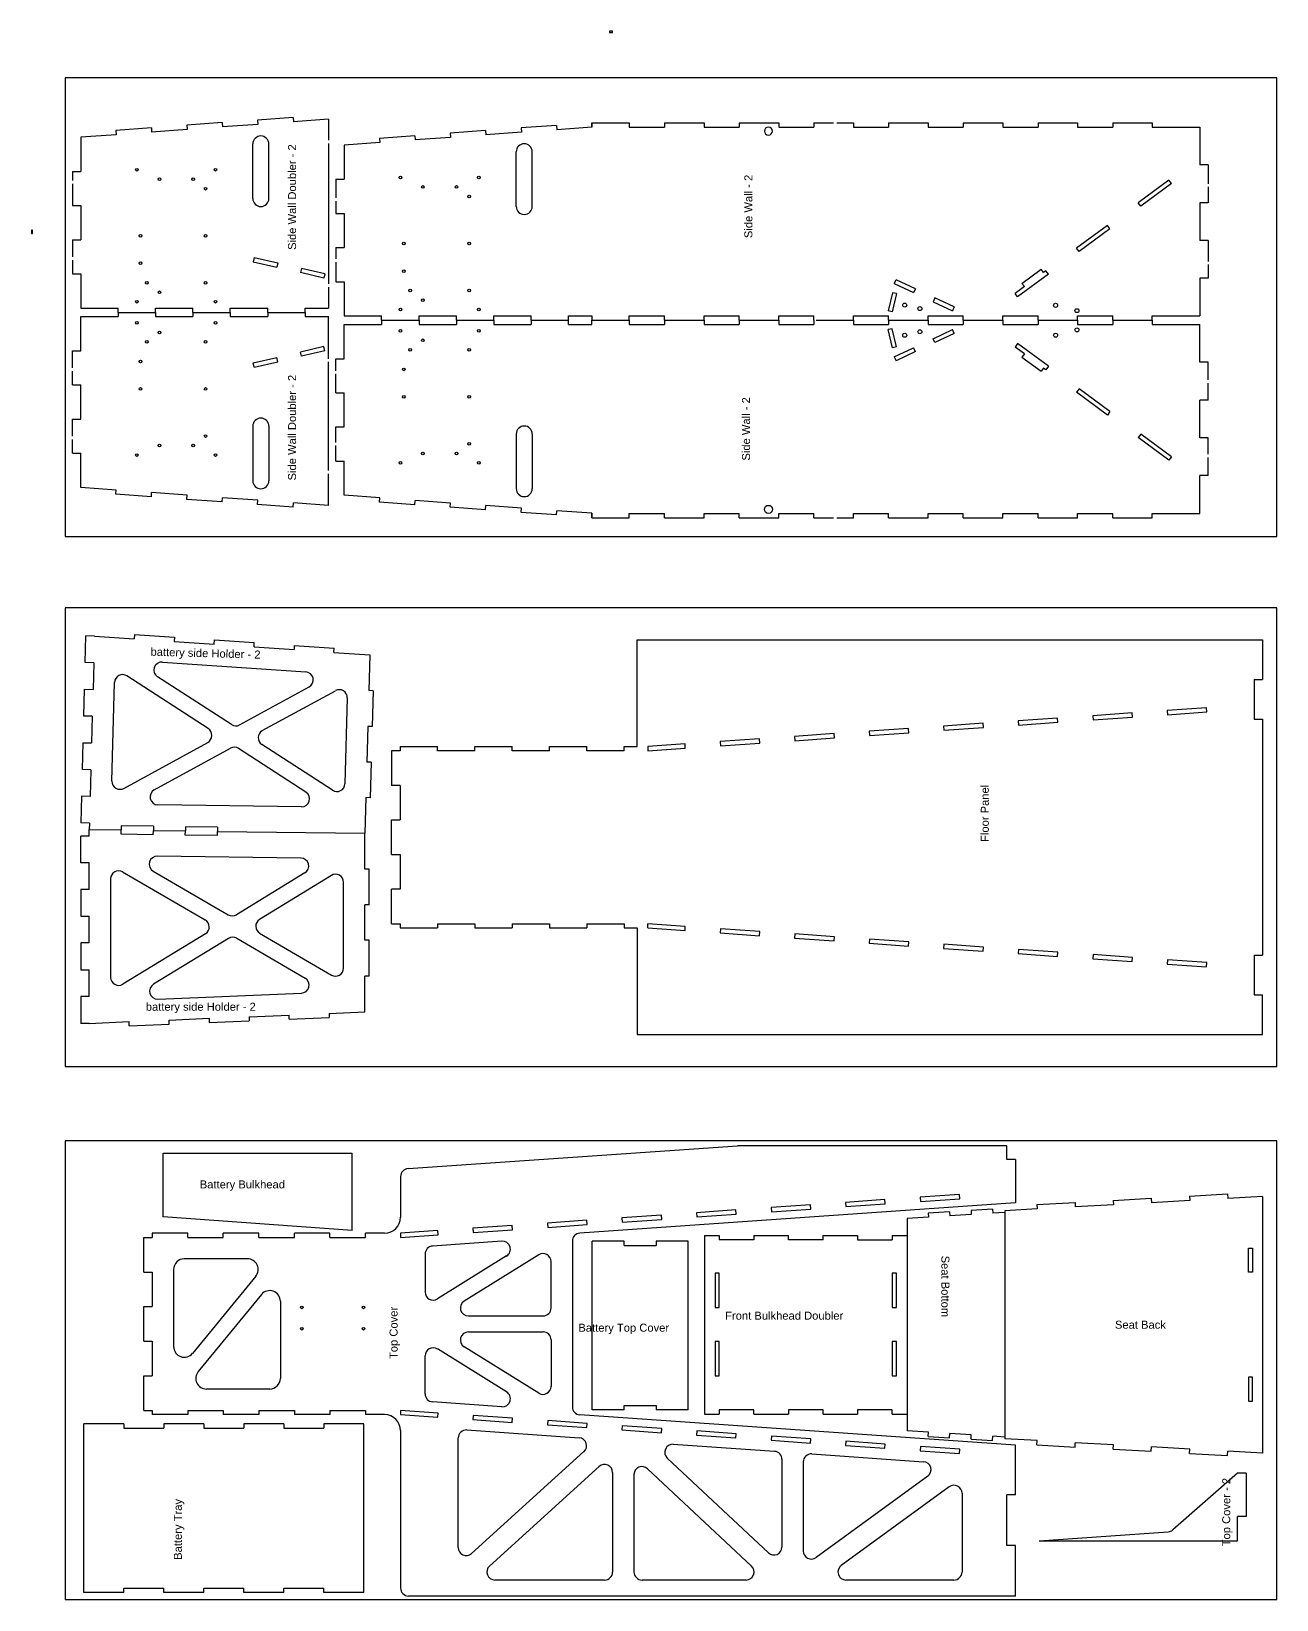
# Model space of a CAD drawing. Header units: millimetres. Extents: x -595 to -457, y 182 to 522.
# Drawn here: x -594.6 to -477.9, y 375 to 522 of the extents above; entities that cross this region are included whole.
import ezdxf

# ---------------------------------------------------------------- set-up
doc = ezdxf.new("R2010")
doc.units = ezdxf.units.MM
doc.header["$MEASUREMENT"] = 0
doc.layers.add('pic', color=7, linetype='Continuous')
doc.styles.get("Standard").update_dxf_attribs({"font": 'arial.ttf'})

msp = doc.modelspace()

# ---------------------------------------------------------------- linework, layer by layer
at = {"color": 7, "linetype": 'Continuous', "lineweight": 25}
for p, q in [((-576.71, 513.43), (-580.03, 513.18)), ((-580.03, 513.18), (-580, 512.79)), ((-576.71, 513.43), (-576.68, 513.03)), ((-573.36, 513.27), (-576.68, 513.03)), ((-570.07, 513.91), (-573.39, 513.67)), ((-573.39, 513.67), (-573.36, 513.27)), ((-570.07, 513.91), (-570.04, 513.51)), ((-566.75, 513.75), (-570.04, 513.51)), ((-566.75, 513.75), (-566.75, 511.79)), ((-545.39, 513.17), (-548.71, 512.93)), ((-545.39, 513.17), (-545.36, 512.77)), ((-542.07, 513.01), (-545.36, 512.77)), ((-542.07, 513.41), (-542.07, 513.01)), ((-542.07, 513.41), (-538.57, 513.41)), ((-538.57, 513.41), (-538.57, 513.01)), ((-538.57, 513.01), (-535.28, 513.01)), ((-535.28, 513.41), (-535.28, 513.01)), ((-535.28, 513.41), (-531.57, 513.41)), ((-531.57, 513.41), (-531.57, 513.01)), ((-531.57, 513.01), (-528.28, 513.01)), ((-528.28, 513.41), (-528.28, 513.01)), ((-528.28, 513.41), (-524.57, 513.41)), ((-524.57, 513.41), (-524.57, 513.01)), ((-524.57, 513.01), (-521.28, 513.01)), ((-521.28, 513.41), (-521.28, 513.01)), ((-521.28, 513.41), (-519.43, 513.41)), ((-519.13, 513.41), (-517.58, 513.41)), ((-517.58, 513.41), (-517.58, 513.01)), ((-517.58, 513.01), (-514.28, 513.01)), ((-514.28, 513.41), (-514.28, 513.01)), ((-514.28, 513.41), (-510.58, 513.41)), ((-510.58, 513.41), (-510.58, 513.01)), ((-510.58, 513.01), (-507.28, 513.01)), ((-507.28, 513.41), (-507.28, 513.01)), ((-507.28, 513.41), (-503.58, 513.41)), ((-503.58, 513.41), (-503.58, 513.01)), ((-503.58, 513.01), (-500.28, 513.01)), ((-500.28, 513.41), (-500.28, 513.01)), ((-500.28, 513.41), (-496.58, 513.41)), ((-496.58, 513.41), (-496.58, 513.01)), ((-496.58, 513.01), (-493.28, 513.01)), ((-493.28, 513.41), (-493.28, 513.01)), ((-493.28, 513.41), (-489.58, 513.41)), ((-489.58, 513.41), (-489.58, 513.01)), ((-489.58, 513.01), (-485.13, 513.01)), ((-485.13, 513.01), (-485.13, 509.47)), ((-586.63, 512.3), (-589.95, 512.06)), ((-589.95, 512.06), (-589.95, 508.86)), ((-583.34, 512.94), (-586.66, 512.7)), ((-586.66, 512.7), (-586.63, 512.3)), ((-583.34, 512.94), (-583.32, 512.54)), ((-580, 512.79), (-583.32, 512.54)), ((-566.75, 511.49), (-566.75, 498.32)), ((-561.95, 511.56), (-565.27, 511.32)), ((-558.66, 512.2), (-561.98, 511.96)), ((-561.98, 511.96), (-561.95, 511.56)), ((-558.66, 512.2), (-558.64, 511.81)), ((-555.32, 512.05), (-558.64, 511.81)), ((-552.03, 512.69), (-555.35, 512.45)), ((-555.35, 512.45), (-555.32, 512.05)), ((-552.03, 512.69), (-552, 512.29)), ((-548.68, 512.53), (-552, 512.29)), ((-548.71, 512.93), (-548.68, 512.53)), ((-573.84, 506.32), (-573.84, 511.43)), ((-572.34, 506.32), (-572.34, 511.43)), ((-565.27, 511.32), (-565.27, 508.12)), ((-549.16, 505.58), (-549.16, 510.7)), ((-547.66, 505.58), (-547.66, 510.7)), ((-590.75, 508.86), (-590.75, 508)), ((-590.75, 508.86), (-589.95, 508.86)), ((-484.33, 509.47), (-485.13, 509.47)), ((-484.33, 509.47), (-484.33, 507.7)), ((-590.75, 507.7), (-590.75, 505.66)), ((-566.07, 508.12), (-566.07, 506.37)), ((-566.07, 508.12), (-565.27, 508.12)), ((-488.02, 508.04), (-490.9, 505.92)), ((-487.78, 507.72), (-490.66, 505.6)), ((-487.78, 507.72), (-488.02, 508.04)), ((-484.33, 507.4), (-484.33, 505.93)), ((-590.75, 505.66), (-589.95, 505.66)), ((-589.95, 505.66), (-589.95, 502.46)), ((-566.07, 506.07), (-566.07, 504.92)), ((-490.66, 505.6), (-490.9, 505.92)), ((-484.33, 505.93), (-485.13, 505.93)), ((-485.13, 505.93), (-485.13, 502.39)), ((-566.07, 504.92), (-565.27, 504.92)), ((-565.27, 504.92), (-565.27, 501.72)), ((-493.78, 503.79), (-496.67, 501.67)), ((-493.55, 503.47), (-496.43, 501.35)), ((-493.55, 503.47), (-493.78, 503.79)), ((-590.75, 502.46), (-590.75, 500.85)), ((-590.75, 502.46), (-589.95, 502.46)), ((-566.07, 501.72), (-566.07, 500.66)), ((-566.07, 501.72), (-565.27, 501.72)), ((-496.43, 501.35), (-496.67, 501.67)), ((-484.33, 502.39), (-485.13, 502.39)), ((-484.33, 502.39), (-484.33, 500.43)), ((-590.75, 500.55), (-590.75, 499.25)), ((-573.71, 500.79), (-573.8, 500.4)), ((-573.8, 500.4), (-571.59, 499.89)), ((-573.71, 500.79), (-571.5, 500.28)), ((-571.5, 500.28), (-571.59, 499.89)), ((-569.29, 499.77), (-569.38, 499.38)), ((-567.09, 499.26), (-569.29, 499.77)), ((-566.07, 500.36), (-566.07, 498.52)), ((-484.33, 500.13), (-484.33, 498.85)), ((-590.75, 499.25), (-589.95, 499.25)), ((-589.95, 499.25), (-589.95, 496.05)), ((-567.18, 498.87), (-569.38, 499.38)), ((-567.09, 499.26), (-567.18, 498.87)), ((-566.07, 498.52), (-565.27, 498.52)), ((-565.27, 498.52), (-565.27, 495.31)), ((-513.75, 498.35), (-513.58, 498.71)), ((-513.75, 498.35), (-511.93, 497.5)), ((-511.76, 497.86), (-513.58, 498.71)), ((-499.31, 499.23), (-502.19, 497.1)), ((-501.78, 498.37), (-499.97, 499.7)), ((-501.56, 498.07), (-501.78, 498.37)), ((-499.75, 499.4), (-499.97, 499.7)), ((-499.55, 499.55), (-499.75, 499.4)), ((-499.31, 499.23), (-499.55, 499.55)), ((-484.33, 498.85), (-485.13, 498.85)), ((-485.13, 498.85), (-485.13, 495.31)), ((-566.75, 498.02), (-566.75, 496.05)), ((-513.92, 497.49), (-514.31, 495.79)), ((-513.55, 497.41), (-513.95, 495.7)), ((-513.55, 497.41), (-513.92, 497.49)), ((-511.76, 497.86), (-511.93, 497.5)), ((-509.94, 497.01), (-510.11, 496.65)), ((-508.12, 496.16), (-509.94, 497.01)), ((-501.56, 498.07), (-502.43, 497.42)), ((-502.19, 497.1), (-502.43, 497.42)), ((-589.95, 496.05), (-586.45, 496.05)), ((-586.45, 495.65), (-586.45, 496.05)), ((-586.45, 495.65), (-582.95, 495.65)), ((-586.45, 495.65), (-586.45, 495.25)), ((-582.95, 496.05), (-579.45, 496.05)), ((-582.95, 495.65), (-582.95, 496.05)), ((-582.95, 495.65), (-582.95, 495.25)), ((-579.45, 495.65), (-579.45, 496.05)), ((-579.45, 495.65), (-575.95, 495.65)), ((-579.45, 495.65), (-579.45, 495.25)), ((-575.95, 496.05), (-572.45, 496.05)), ((-575.95, 495.65), (-575.95, 496.05)), ((-575.95, 495.65), (-575.95, 495.25)), ((-572.45, 495.65), (-572.45, 496.05)), ((-572.45, 495.65), (-568.95, 495.65)), ((-572.45, 495.65), (-572.45, 495.25)), ((-568.95, 496.05), (-566.75, 496.05)), ((-568.95, 495.65), (-568.95, 496.05)), ((-568.95, 495.65), (-568.95, 495.25)), ((-565.27, 495.31), (-561.77, 495.31)), ((-561.77, 494.91), (-561.77, 495.31)), ((-558.27, 495.31), (-554.77, 495.31)), ((-558.27, 494.91), (-558.27, 495.31)), ((-554.77, 494.91), (-554.77, 495.31)), ((-551.27, 495.31), (-547.77, 495.31)), ((-551.27, 494.91), (-551.27, 495.31)), ((-547.77, 494.91), (-547.77, 495.31)), ((-544.27, 495.31), (-542.07, 495.31)), ((-544.27, 494.51), (-544.27, 495.31)), ((-542.07, 495.31), (-542.07, 494.91)), ((-538.57, 495.31), (-535.28, 495.31)), ((-538.57, 494.91), (-538.57, 495.31)), ((-535.28, 494.91), (-535.28, 495.31)), ((-531.57, 495.31), (-528.28, 495.31)), ((-531.57, 494.91), (-531.57, 495.31)), ((-528.28, 494.91), (-528.28, 495.31)), ((-524.57, 495.31), (-521.28, 495.31)), ((-524.57, 494.91), (-524.57, 495.31)), ((-521.28, 494.91), (-521.28, 495.31)), ((-517.58, 495.31), (-514.28, 495.31)), ((-517.58, 494.91), (-517.58, 495.31)), ((-513.95, 495.7), (-514.31, 495.79)), ((-514.28, 494.91), (-514.28, 495.31)), ((-510.58, 495.31), (-507.28, 495.31)), ((-510.58, 494.91), (-510.58, 495.31)), ((-510.11, 496.65), (-508.29, 495.8)), ((-508.12, 496.16), (-508.29, 495.8)), ((-507.28, 494.91), (-507.28, 495.31)), ((-503.58, 495.31), (-500.28, 495.31)), ((-503.58, 494.91), (-503.58, 495.31)), ((-500.28, 494.91), (-500.28, 495.31)), ((-496.58, 495.31), (-493.28, 495.31)), ((-496.58, 494.91), (-496.58, 495.31)), ((-493.28, 494.91), (-493.28, 495.31)), ((-489.58, 495.31), (-485.13, 495.31)), ((-489.58, 494.91), (-489.58, 495.31)), ((-589.95, 495.25), (-586.45, 495.25)), ((-589.95, 492.05), (-589.95, 495.25)), ((-582.95, 495.25), (-579.45, 495.25)), ((-575.95, 495.25), (-572.45, 495.25)), ((-568.95, 495.25), (-566.75, 495.25)), ((-566.75, 491.3), (-566.75, 495.25)), ((-565.27, 494.51), (-561.77, 494.51)), ((-565.27, 491.31), (-565.27, 494.51)), ((-561.77, 494.91), (-558.27, 494.91)), ((-561.77, 494.91), (-561.77, 494.51)), ((-558.27, 494.91), (-558.27, 494.51)), ((-558.27, 494.51), (-554.77, 494.51)), ((-554.77, 494.91), (-551.27, 494.91)), ((-554.77, 494.91), (-554.77, 494.51)), ((-551.27, 494.91), (-551.27, 494.51)), ((-551.27, 494.51), (-547.77, 494.51)), ((-547.77, 494.91), (-544.27, 494.91)), ((-547.77, 494.91), (-547.77, 494.51)), ((-544.27, 494.51), (-542.07, 494.51)), ((-542.07, 494.91), (-538.57, 494.91)), ((-542.07, 494.51), (-542.07, 494.91)), ((-538.57, 494.91), (-538.57, 494.51)), ((-538.57, 494.51), (-535.28, 494.51)), ((-535.28, 494.91), (-531.57, 494.91)), ((-535.28, 494.91), (-535.28, 494.51)), ((-531.57, 494.91), (-531.57, 494.51)), ((-531.57, 494.51), (-528.28, 494.51)), ((-528.28, 494.91), (-524.57, 494.91)), ((-528.28, 494.91), (-528.28, 494.51)), ((-524.57, 494.91), (-524.57, 494.51)), ((-524.57, 494.51), (-521.28, 494.51)), ((-521.28, 494.91), (-521.28, 494.51)), ((-521.06, 494.91), (-517.58, 494.91)), ((-517.58, 494.91), (-517.58, 494.51)), ((-517.58, 494.51), (-514.28, 494.51)), ((-513.95, 494.12), (-514.31, 494.04)), ((-513.92, 492.34), (-514.31, 494.04)), ((-514.28, 494.91), (-510.58, 494.91)), ((-514.28, 494.91), (-514.28, 494.51)), ((-513.55, 492.42), (-513.95, 494.12)), ((-510.58, 494.91), (-510.58, 494.51)), ((-510.58, 494.51), (-507.28, 494.51)), ((-510.11, 493.18), (-508.29, 494.03)), ((-508.12, 493.66), (-508.29, 494.03)), ((-507.28, 494.91), (-503.58, 494.91)), ((-507.28, 494.91), (-507.28, 494.51)), ((-503.58, 494.91), (-503.58, 494.51)), ((-503.58, 494.51), (-500.28, 494.51)), ((-500.28, 494.91), (-496.58, 494.91)), ((-500.28, 494.91), (-500.28, 494.51)), ((-496.58, 494.91), (-496.58, 494.51)), ((-496.58, 494.51), (-493.28, 494.51)), ((-493.28, 494.91), (-489.58, 494.91)), ((-493.28, 494.91), (-493.28, 494.51)), ((-489.58, 494.91), (-489.58, 494.51)), ((-489.58, 494.51), (-485.13, 494.51)), ((-485.13, 490.97), (-485.13, 494.51)), ((-567.18, 492.44), (-569.38, 491.93)), ((-567.09, 492.05), (-567.18, 492.44)), ((-513.55, 492.42), (-513.92, 492.34)), ((-509.94, 492.82), (-510.11, 493.18)), ((-508.12, 493.66), (-509.94, 492.82)), ((-502.19, 492.73), (-502.43, 492.4)), ((-501.56, 491.76), (-502.43, 492.4)), ((-499.31, 490.6), (-502.19, 492.73)), ((-590.75, 492.05), (-589.95, 492.05)), ((-590.75, 490.45), (-590.75, 492.05)), ((-573.8, 490.91), (-571.59, 491.42)), ((-573.71, 490.52), (-573.8, 490.91)), ((-573.71, 490.52), (-571.5, 491.03)), ((-571.5, 491.03), (-571.59, 491.42)), ((-569.29, 491.54), (-569.38, 491.93)), ((-567.09, 492.05), (-569.29, 491.54)), ((-566.75, 480.83), (-566.75, 491)), ((-566.07, 491.31), (-565.27, 491.31)), ((-566.07, 490.18), (-566.07, 491.31)), ((-513.75, 491.48), (-511.93, 492.33)), ((-513.75, 491.48), (-513.58, 491.12)), ((-511.76, 491.97), (-513.58, 491.12)), ((-511.76, 491.97), (-511.93, 492.33)), ((-501.56, 491.76), (-501.78, 491.46)), ((-501.78, 491.46), (-499.97, 490.13)), ((-484.33, 490.97), (-485.13, 490.97)), ((-484.33, 489.32), (-484.33, 490.97)), ((-590.75, 488.85), (-590.75, 490.15)), ((-566.07, 488.11), (-566.07, 489.88)), ((-499.75, 490.43), (-499.97, 490.13)), ((-499.55, 490.28), (-499.75, 490.43)), ((-499.31, 490.6), (-499.55, 490.28)), ((-590.75, 488.85), (-589.95, 488.85)), ((-589.95, 485.65), (-589.95, 488.85)), ((-566.07, 488.11), (-565.27, 488.11)), ((-565.27, 484.91), (-565.27, 488.11)), ((-496.43, 488.48), (-496.67, 488.16)), ((-493.78, 486.03), (-496.67, 488.16)), ((-493.55, 486.36), (-496.43, 488.48)), ((-484.33, 487.43), (-484.33, 489.02)), ((-485.13, 483.89), (-485.13, 487.43)), ((-484.33, 487.43), (-485.13, 487.43)), ((-590.75, 485.65), (-589.95, 485.65)), ((-590.75, 484.05), (-590.75, 485.65)), ((-493.55, 486.36), (-493.78, 486.03)), ((-590.75, 482.45), (-590.75, 483.75)), ((-573.84, 484.99), (-573.84, 479.87)), ((-572.34, 484.99), (-572.34, 479.87)), ((-566.07, 484.91), (-565.27, 484.91)), ((-566.07, 483.46), (-566.07, 484.91)), ((-549.16, 484.25), (-549.16, 479.13)), ((-547.66, 484.25), (-547.66, 479.13)), ((-490.66, 484.23), (-490.9, 483.91)), ((-488.02, 481.79), (-490.9, 483.91)), ((-487.78, 482.11), (-490.66, 484.23)), ((-484.33, 483.89), (-485.13, 483.89)), ((-484.33, 482.36), (-484.33, 483.89)), ((-590.75, 482.45), (-589.95, 482.45)), ((-589.95, 479.25), (-589.95, 482.45)), ((-566.07, 481.71), (-566.07, 483.16)), ((-487.78, 482.11), (-488.02, 481.79)), ((-566.07, 481.71), (-565.27, 481.71)), ((-565.27, 478.51), (-565.27, 481.71)), ((-484.33, 480.35), (-484.33, 482.06)), ((-586.63, 479), (-589.95, 479.25)), ((-566.75, 477.55), (-566.75, 480.53)), ((-485.13, 476.81), (-485.13, 480.35)), ((-484.33, 480.35), (-485.13, 480.35)), ((-586.66, 478.6), (-586.63, 479)), ((-583.34, 478.36), (-586.66, 478.6)), ((-583.34, 478.36), (-583.32, 478.76)), ((-580, 478.52), (-583.32, 478.76)), ((-580.03, 478.12), (-580, 478.52)), ((-576.71, 477.88), (-580.03, 478.12)), ((-576.71, 477.88), (-576.68, 478.28)), ((-573.36, 478.04), (-576.68, 478.28)), ((-573.39, 477.64), (-573.36, 478.04)), ((-570.07, 477.39), (-570.04, 477.79)), ((-566.75, 477.55), (-570.04, 477.79)), ((-561.95, 478.27), (-565.27, 478.51)), ((-561.98, 477.87), (-561.95, 478.27)), ((-558.66, 477.62), (-561.98, 477.87)), ((-558.66, 477.62), (-558.64, 478.02)), ((-555.32, 477.78), (-558.64, 478.02)), ((-555.35, 477.38), (-555.32, 477.78)), ((-570.07, 477.39), (-573.39, 477.64)), ((-552.03, 477.14), (-555.35, 477.38)), ((-552.03, 477.14), (-552, 477.54)), ((-548.68, 477.3), (-552, 477.54)), ((-548.71, 476.9), (-548.68, 477.3)), ((-545.39, 476.66), (-548.71, 476.9)), ((-545.39, 476.66), (-545.36, 477.06)), ((-542.07, 476.82), (-545.36, 477.06)), ((-542.07, 476.41), (-542.07, 476.82)), ((-542.07, 476.41), (-538.57, 476.41)), ((-538.57, 476.41), (-538.57, 476.81)), ((-538.57, 476.81), (-535.28, 476.81)), ((-535.28, 476.41), (-535.28, 476.81)), ((-535.28, 476.41), (-531.57, 476.41)), ((-531.57, 476.41), (-531.57, 476.81)), ((-531.57, 476.81), (-528.28, 476.81)), ((-528.28, 476.41), (-528.28, 476.81)), ((-528.28, 476.41), (-524.57, 476.41)), ((-524.57, 476.41), (-524.57, 476.81)), ((-524.57, 476.81), (-521.28, 476.81)), ((-521.28, 476.41), (-521.28, 476.81)), ((-521.28, 476.41), (-519.43, 476.41)), ((-519.13, 476.41), (-517.58, 476.41)), ((-517.58, 476.41), (-517.58, 476.81)), ((-517.58, 476.81), (-514.28, 476.81)), ((-514.28, 476.41), (-514.28, 476.81)), ((-514.28, 476.41), (-510.58, 476.41)), ((-510.58, 476.41), (-510.58, 476.81)), ((-510.58, 476.81), (-507.28, 476.81)), ((-507.28, 476.41), (-507.28, 476.81)), ((-507.28, 476.41), (-503.58, 476.41)), ((-503.58, 476.41), (-503.58, 476.81)), ((-503.58, 476.81), (-502.18, 476.81)), ((-501.78, 476.81), (-500.28, 476.81)), ((-500.28, 476.41), (-500.28, 476.81)), ((-500.28, 476.41), (-496.58, 476.41)), ((-496.58, 476.41), (-496.58, 476.81)), ((-496.58, 476.81), (-493.28, 476.81)), ((-493.28, 476.41), (-493.28, 476.81)), ((-493.28, 476.41), (-489.58, 476.41)), ((-489.58, 476.41), (-489.58, 476.81)), ((-489.58, 476.81), (-485.13, 476.81)), ((-589.54, 462.84), (-589.47, 465.34)), ((-588.67, 465.32), (-589.47, 465.34)), ((-588.67, 465.32), (-584.95, 465.07)), ((-584.92, 465.47), (-584.95, 465.07)), ((-584.92, 465.47), (-581.18, 465.21)), ((-581.18, 465.21), (-581.21, 464.81)), ((-581.21, 464.81), (-577.47, 464.55)), ((-577.47, 464.55), (-577.44, 464.95)), ((-577.44, 464.95), (-573.7, 464.7)), ((-573.73, 464.3), (-573.7, 464.7)), ((-537.84, 464.96), (-479.24, 464.96)), ((-537.84, 454.96), (-537.84, 464.96)), ((-479.24, 464.96), (-479.24, 461.24)), ((-573.73, 464.3), (-569.98, 464.04)), ((-569.96, 464.44), (-569.98, 464.04)), ((-569.96, 464.44), (-566.22, 464.18)), ((-566.24, 463.78), (-566.22, 464.18)), ((-566.24, 463.78), (-562.88, 463.55)), ((-562.88, 463.55), (-562.98, 460.2)), ((-588.74, 462.82), (-589.54, 462.84)), ((-588.74, 462.82), (-588.81, 460.31)), ((-578.02, 456.64), (-585.63, 461.58)), ((-575.85, 457.02), (-582.76, 461.5)), ((-582.3, 462.88), (-568.88, 461.96)), ((-589.68, 457.82), (-589.61, 460.33)), ((-589.61, 460.33), (-588.81, 460.31)), ((-587.04, 451.72), (-586.79, 460.97)), ((-575.08, 456.99), (-568.57, 460.55)), ((-572.95, 456.45), (-566.1, 460.19)), ((-562.58, 460.18), (-562.98, 460.2)), ((-562.58, 460.18), (-562.67, 456.84)), ((-480.04, 461.24), (-480.04, 457.52)), ((-480.04, 461.24), (-479.24, 461.24)), ((-564.99, 459.52), (-565.21, 451.47)), ((-484.48, 458.59), (-488.17, 458.34)), ((-484.45, 458.2), (-484.48, 458.59)), ((-588.88, 457.8), (-589.68, 457.82)), ((-588.88, 457.8), (-588.95, 455.3)), ((-505.43, 457.14), (-509.12, 456.88)), ((-505.4, 456.74), (-505.43, 457.14)), ((-498.44, 457.62), (-502.14, 457.37)), ((-502.14, 457.37), (-502.11, 456.97)), ((-502.11, 456.97), (-498.42, 457.23)), ((-498.42, 457.23), (-498.44, 457.62)), ((-491.46, 458.11), (-495.15, 457.85)), ((-495.15, 457.85), (-495.12, 457.45)), ((-495.12, 457.45), (-491.43, 457.71)), ((-491.43, 457.71), (-491.46, 458.11)), ((-488.17, 458.34), (-488.14, 457.94)), ((-488.14, 457.94), (-484.45, 458.2)), ((-480.04, 457.52), (-479.24, 457.52)), ((-479.24, 457.52), (-479.24, 435.4)), ((-563.07, 456.85), (-563.16, 453.51)), ((-562.67, 456.84), (-563.07, 456.85)), ((-526.37, 455.68), (-530.07, 455.43)), ((-526.34, 455.29), (-526.37, 455.68)), ((-519.39, 456.17), (-523.08, 455.91)), ((-523.08, 455.91), (-523.06, 455.51)), ((-523.06, 455.51), (-519.36, 455.77)), ((-519.36, 455.77), (-519.39, 456.17)), ((-512.41, 456.65), (-516.1, 456.4)), ((-516.1, 456.4), (-516.07, 456)), ((-516.07, 456), (-512.38, 456.26)), ((-512.38, 456.26), (-512.41, 456.65)), ((-509.12, 456.88), (-509.09, 456.48)), ((-509.09, 456.48), (-505.4, 456.74)), ((-589.81, 452.81), (-589.74, 455.32)), ((-589.74, 455.32), (-588.95, 455.3)), ((-585.93, 451.04), (-578.07, 455.35)), ((-583.08, 450.9), (-575.93, 454.81)), ((-568.86, 450.69), (-575.17, 454.78)), ((-566.37, 450.86), (-572.99, 455.16)), ((-560.04, 454.56), (-560.84, 454.56)), ((-560.84, 454.56), (-560.84, 451.32)), ((-560.04, 454.96), (-556.54, 454.96)), ((-560.04, 454.96), (-560.04, 454.56)), ((-556.54, 454.56), (-556.54, 454.96)), ((-553.04, 454.56), (-556.54, 454.56)), ((-553.04, 454.96), (-549.54, 454.96)), ((-553.04, 454.56), (-553.04, 454.96)), ((-549.54, 454.56), (-549.54, 454.96)), ((-546.04, 454.56), (-549.54, 454.56)), ((-546.04, 454.96), (-542.54, 454.96)), ((-546.04, 454.56), (-546.04, 454.96)), ((-542.54, 454.56), (-542.54, 454.96)), ((-539.04, 454.56), (-542.54, 454.56)), ((-539.04, 454.96), (-537.84, 454.96)), ((-539.04, 454.56), (-539.04, 454.96)), ((-533.35, 455.2), (-536.84, 454.96)), ((-536.84, 454.96), (-536.84, 454.56)), ((-536.84, 454.56), (-533.33, 454.8)), ((-533.33, 454.8), (-533.35, 455.2)), ((-530.07, 455.43), (-530.04, 455.03)), ((-530.04, 455.03), (-526.34, 455.29)), ((-589.01, 452.79), (-589.81, 452.81)), ((-589.01, 452.79), (-589.08, 450.28)), ((-562.76, 453.5), (-563.16, 453.51)), ((-562.76, 453.5), (-562.85, 450.16)), ((-560.04, 451.32), (-560.84, 451.32)), ((-560.04, 451.32), (-560.04, 448.08)), ((-589.88, 450.31), (-589.95, 447.8)), ((-589.08, 450.28), (-589.88, 450.31)), ((-563.25, 450.17), (-563.34, 446.83)), ((-562.85, 450.16), (-563.25, 450.17)), ((-569.28, 449.31), (-582.73, 449.49)), ((-589.15, 447.78), (-589.95, 447.8)), ((-589.15, 447.78), (-589.16, 447.18)), ((-589.16, 447.18), (-586.16, 447.14)), ((-589.16, 446.57), (-589.16, 447.18)), ((-586.17, 446.74), (-586.16, 447.14)), ((-583.16, 447.49), (-586.16, 447.54)), ((-586.16, 447.54), (-586.16, 447.14)), ((-583.17, 446.7), (-583.16, 447.1)), ((-583.16, 447.49), (-583.16, 447.1)), ((-583.16, 447.1), (-580.16, 447.05)), ((-580.17, 446.65), (-580.16, 447.05)), ((-577.15, 447.41), (-580.16, 447.45)), ((-580.16, 447.45), (-580.16, 447.05)), ((-577.16, 447.01), (-563.34, 446.83)), ((-563.34, 443.48), (-563.34, 446.83)), ((-560.84, 448.08), (-560.04, 448.08)), ((-560.84, 444.84), (-560.84, 448.08)), ((-589.16, 446.57), (-589.96, 446.57)), ((-589.96, 444.07), (-589.96, 446.57)), ((-583.17, 446.7), (-586.17, 446.74)), ((-577.16, 446.61), (-580.17, 446.65)), ((-589.16, 444.07), (-589.96, 444.07)), ((-589.16, 441.56), (-589.16, 444.07)), ((-569.34, 444.51), (-582.79, 444.69)), ((-560.84, 444.84), (-560.04, 444.84)), ((-560.04, 444.84), (-560.04, 441.6)), ((-587.16, 442.57), (-587.16, 433.33)), ((-586.04, 443.22), (-578.3, 438.71)), ((-583.18, 443.29), (-576.14, 439.19)), ((-568.96, 443.12), (-575.38, 439.2)), ((-566.48, 442.88), (-573.22, 438.76)), ((-562.94, 443.48), (-563.34, 443.48)), ((-562.94, 440.14), (-562.94, 443.48)), ((-589.16, 441.56), (-589.96, 441.56)), ((-589.96, 441.56), (-589.96, 439.05)), ((-565.34, 434.19), (-565.34, 442.24)), ((-560.04, 441.6), (-560.84, 441.6)), ((-560.84, 438.36), (-560.84, 441.6)), ((-563.34, 436.8), (-563.34, 440.14)), ((-562.94, 440.14), (-563.34, 440.14)), ((-589.96, 439.05), (-589.16, 439.05)), ((-589.16, 436.55), (-589.16, 439.05)), ((-560.84, 438.36), (-560.04, 438.36)), ((-560.04, 438.36), (-560.04, 437.96)), ((-556.54, 438.36), (-556.54, 437.96)), ((-556.54, 438.36), (-553.04, 438.36)), ((-553.04, 438.36), (-553.04, 437.96)), ((-549.54, 438.36), (-549.54, 437.96)), ((-549.54, 438.36), (-546.04, 438.36)), ((-546.04, 438.36), (-546.04, 437.96)), ((-542.54, 438.36), (-542.54, 437.96)), ((-542.54, 438.36), (-539.04, 438.36)), ((-539.04, 438.36), (-539.04, 437.96)), ((-536.84, 437.96), (-536.84, 438.36)), ((-533.33, 438.11), (-536.84, 438.36)), ((-533.35, 437.72), (-533.33, 438.11)), ((-589.16, 436.55), (-589.96, 436.55)), ((-589.96, 436.55), (-589.96, 434.04)), ((-578.28, 437.42), (-586.02, 432.69)), ((-576.12, 436.98), (-583.15, 432.68)), ((-575.35, 436.99), (-568.94, 433.25)), ((-573.2, 437.47), (-566.47, 433.54)), ((-562.94, 436.8), (-563.34, 436.8)), ((-562.94, 433.45), (-562.94, 436.8)), ((-560.04, 437.96), (-556.54, 437.96)), ((-553.04, 437.96), (-549.54, 437.96)), ((-546.04, 437.96), (-542.54, 437.96)), ((-539.04, 437.96), (-537.84, 437.96)), ((-537.84, 437.96), (-537.84, 427.96)), ((-536.84, 437.96), (-533.35, 437.72)), ((-530.04, 437.89), (-530.07, 437.49)), ((-530.07, 437.49), (-526.37, 437.23)), ((-526.34, 437.63), (-530.04, 437.89)), ((-526.37, 437.23), (-526.34, 437.63)), ((-523.06, 437.4), (-523.08, 437)), ((-523.08, 437), (-519.39, 436.75)), ((-519.36, 437.14), (-523.06, 437.4)), ((-519.39, 436.75), (-519.36, 437.14)), ((-516.07, 436.92), (-516.1, 436.52)), ((-516.1, 436.52), (-512.41, 436.26)), ((-512.38, 436.66), (-516.07, 436.92)), ((-512.41, 436.26), (-512.38, 436.66)), ((-509.09, 436.43), (-509.12, 436.03)), ((-509.12, 436.03), (-505.43, 435.78)), ((-505.4, 436.17), (-509.09, 436.43)), ((-505.43, 435.78), (-505.4, 436.17)), ((-502.11, 435.95), (-502.14, 435.55)), ((-502.14, 435.55), (-498.44, 435.29)), ((-498.42, 435.69), (-502.11, 435.95)), ((-498.44, 435.29), (-498.42, 435.69)), ((-495.12, 435.46), (-495.15, 435.06)), ((-495.15, 435.06), (-491.46, 434.81)), ((-491.43, 435.2), (-495.12, 435.46)), ((-491.46, 434.81), (-491.43, 435.2)), ((-480.04, 435.4), (-480.04, 431.68)), ((-480.04, 435.4), (-479.24, 435.4)), ((-589.96, 434.04), (-589.16, 434.04)), ((-589.16, 431.53), (-589.16, 434.04)), ((-488.14, 434.98), (-488.17, 434.58)), ((-488.17, 434.58), (-484.48, 434.32)), ((-484.45, 434.72), (-488.14, 434.98)), ((-484.48, 434.32), (-484.45, 434.72)), ((-563.34, 430.09), (-563.34, 433.45)), ((-562.94, 433.45), (-563.34, 433.45)), ((-589.16, 431.53), (-589.96, 431.53)), ((-589.96, 431.53), (-589.96, 429.02)), ((-582.73, 431.29), (-569.29, 431.85)), ((-480.04, 431.68), (-479.24, 431.68)), ((-479.24, 427.96), (-479.24, 431.68)), ((-589.16, 429.02), (-585.43, 429.18)), ((-585.42, 428.78), (-585.43, 429.18)), ((-581.69, 429.33), (-577.94, 429.49)), ((-581.67, 428.93), (-581.69, 429.33)), ((-577.94, 429.49), (-577.92, 429.09)), ((-577.92, 429.09), (-574.18, 429.24)), ((-574.19, 429.64), (-570.45, 429.8)), ((-574.19, 429.64), (-574.18, 429.24)), ((-570.43, 429.4), (-570.45, 429.8)), ((-570.43, 429.4), (-566.68, 429.56)), ((-566.7, 429.95), (-563.34, 430.09)), ((-566.7, 429.95), (-566.68, 429.56)), ((-589.16, 429.02), (-589.96, 429.02)), ((-585.42, 428.78), (-581.67, 428.93)), ((-537.84, 427.96), (-479.24, 427.96)), ((-559.3, 415.4), (-528.43, 417.55)), ((-503.2, 416.25), (-503.2, 417.55)), ((-582.23, 410.87), (-582.23, 416.86)), ((-582.23, 416.86), (-564.53, 416.86)), ((-564.53, 409.61), (-564.53, 416.86)), ((-502.4, 416.25), (-503.2, 416.25)), ((-502.4, 416.25), (-502.4, 412.2)), ((-560, 414.66), (-560, 410.85)), ((-486.09, 412.83), (-482.52, 413.03)), ((-482.52, 413.03), (-482.49, 412.61)), ((-502.4, 412.2), (-543.2, 409.36)), ((-521.6, 412.01), (-525.29, 411.76)), ((-525.29, 411.76), (-525.26, 411.36)), ((-525.26, 411.36), (-521.57, 411.61)), ((-521.57, 411.61), (-521.6, 412.01)), ((-514.62, 412.5), (-518.31, 412.24)), ((-518.31, 412.24), (-518.28, 411.84)), ((-518.28, 411.84), (-514.59, 412.1)), ((-514.59, 412.1), (-514.62, 412.5)), ((-507.63, 412.98), (-511.32, 412.73)), ((-511.32, 412.73), (-511.3, 412.33)), ((-511.3, 412.33), (-507.61, 412.58)), ((-507.61, 412.58), (-507.63, 412.98)), ((-504.55, 411.61), (-506.55, 411.48)), ((-504.55, 411.61), (-504.52, 411.22)), ((-500.37, 411.62), (-503.4, 411.45)), ((-500.39, 412.03), (-496.81, 412.23)), ((-500.39, 412.03), (-500.37, 411.62)), ((-496.81, 412.23), (-496.79, 411.82)), ((-493.22, 412.01), (-496.79, 411.82)), ((-493.24, 412.43), (-489.67, 412.63)), ((-493.24, 412.43), (-493.22, 412.01)), ((-489.67, 412.63), (-489.64, 412.21)), ((-486.07, 412.41), (-489.64, 412.21)), ((-486.09, 412.83), (-486.07, 412.41)), ((-479.24, 412.8), (-482.49, 412.61)), ((-479.24, 412.8), (-479.24, 388.74)), ((-564.53, 409.61), (-582.23, 410.87)), ((-549.53, 410.07), (-553.22, 409.82)), ((-549.5, 409.67), (-549.53, 410.07)), ((-542.54, 410.56), (-546.24, 410.3)), ((-546.24, 410.3), (-546.21, 409.9)), ((-546.21, 409.9), (-542.52, 410.16)), ((-542.52, 410.16), (-542.54, 410.56)), ((-535.56, 411.04), (-539.26, 410.79)), ((-539.26, 410.79), (-539.23, 410.39)), ((-539.23, 410.39), (-535.53, 410.64)), ((-535.53, 410.64), (-535.56, 411.04)), ((-528.58, 411.53), (-532.27, 411.27)), ((-532.27, 411.27), (-532.25, 410.87)), ((-532.25, 410.87), (-528.55, 411.13)), ((-528.55, 411.13), (-528.58, 411.53)), ((-510.54, 410.84), (-512.54, 410.72)), ((-512.54, 410.72), (-512.54, 390.82)), ((-508.56, 411.36), (-510.56, 411.23)), ((-510.56, 411.23), (-510.54, 410.84)), ((-508.56, 411.36), (-508.53, 410.97)), ((-506.53, 411.1), (-508.53, 410.97)), ((-506.55, 411.48), (-506.53, 411.1)), ((-503.4, 411.29), (-504.52, 411.22)), ((-503.4, 411.45), (-503.4, 390.09)), ((-584.06, 408.95), (-583.26, 408.95)), ((-584.06, 405.71), (-584.06, 408.95)), ((-579.93, 409.35), (-583.26, 409.35)), ((-583.26, 409.35), (-583.26, 408.95)), ((-579.93, 408.95), (-579.93, 409.35)), ((-579.93, 408.95), (-576.61, 408.95)), ((-573.28, 409.35), (-576.61, 409.35)), ((-576.61, 408.95), (-576.61, 409.35)), ((-573.28, 408.95), (-573.28, 409.35)), ((-573.28, 408.95), (-569.95, 408.95)), ((-566.62, 409.35), (-569.95, 409.35)), ((-569.95, 408.95), (-569.95, 409.35)), ((-566.62, 408.95), (-566.62, 409.35)), ((-566.62, 408.95), (-563.3, 408.95)), ((-561.5, 409.35), (-563.3, 409.35)), ((-563.3, 408.95), (-563.3, 409.35)), ((-556.51, 409.59), (-560, 409.35)), ((-560, 409.35), (-560, 408.95)), ((-560, 408.95), (-556.48, 409.19)), ((-550.52, 408.6), (-557, 408.15)), ((-556.48, 409.19), (-556.51, 409.59)), ((-553.22, 409.82), (-553.2, 409.42)), ((-553.2, 409.42), (-549.5, 409.67)), ((-543.9, 408.61), (-543.9, 393.08)), ((-539.06, 408.61), (-542.06, 408.61)), ((-542.06, 392.81), (-542.06, 408.61)), ((-539.06, 408.21), (-539.06, 408.61)), ((-533.06, 408.61), (-536.06, 408.61)), ((-536.06, 408.61), (-536.06, 408.21)), ((-533.06, 392.81), (-533.06, 408.61)), ((-531.54, 409.14), (-530.14, 409.14)), ((-530.14, 409.14), (-530.14, 408.74)), ((-526.9, 408.74), (-530.14, 408.74)), ((-526.9, 409.14), (-526.9, 408.74)), ((-526.9, 409.14), (-523.66, 409.14)), ((-523.66, 408.74), (-523.66, 409.14)), ((-520.42, 408.74), (-523.66, 408.74)), ((-520.42, 409.14), (-517.18, 409.14)), ((-520.42, 408.74), (-520.42, 409.14)), ((-517.18, 409.14), (-517.18, 408.74)), ((-517.18, 408.74), (-513.94, 408.74)), ((-513.94, 409.14), (-512.54, 409.14)), ((-513.94, 409.14), (-513.94, 408.74)), ((-557.7, 407.4), (-557.7, 403.83)), ((-550.07, 407.22), (-556.55, 403.19)), ((-547.04, 407.33), (-554.04, 402.98)), ((-539.06, 408.21), (-536.06, 408.21)), ((-480.57, 405.69), (-480.57, 407.94)), ((-480.57, 407.94), (-480.19, 407.94)), ((-480.19, 407.94), (-480.19, 405.69)), ((-584.06, 405.71), (-583.26, 405.71)), ((-583.26, 405.71), (-583.26, 402.47)), ((-581.26, 405.95), (-581.26, 398.73)), ((-574.34, 406.95), (-580.26, 406.95)), ((-545.9, 402.35), (-545.9, 406.69)), ((-480.19, 405.69), (-480.57, 405.69)), ((-573.57, 405.31), (-579.49, 398.09)), ((-530.54, 405.6), (-530.54, 402.4)), ((-530.14, 405.6), (-530.54, 405.6)), ((-530.14, 402.4), (-530.14, 405.6)), ((-513.94, 405.6), (-513.94, 402.4)), ((-513.54, 405.6), (-513.94, 405.6)), ((-513.54, 402.4), (-513.54, 405.6)), ((-573.03, 403.6), (-578.95, 396.38)), ((-571.26, 402.97), (-571.26, 395.75)), ((-584.06, 402.47), (-583.26, 402.47)), ((-584.06, 399.23), (-584.06, 402.47)), ((-553.65, 401.6), (-546.65, 401.6)), ((-530.54, 402.4), (-530.14, 402.4)), ((-513.94, 402.4), (-513.54, 402.4)), ((-553.65, 400.1), (-546.65, 400.1)), ((-584.06, 399.23), (-583.26, 399.23)), ((-583.26, 399.23), (-583.26, 395.99)), ((-550.07, 394.48), (-556.55, 398.5)), ((-547.04, 394.36), (-554.04, 398.71)), ((-545.9, 399.35), (-545.9, 395)), ((-530.54, 399.2), (-530.54, 396)), ((-530.14, 399.2), (-530.54, 399.2)), ((-530.14, 396), (-530.14, 399.2)), ((-513.94, 399.2), (-513.94, 396)), ((-513.54, 399.2), (-513.94, 399.2)), ((-513.54, 396), (-513.54, 399.2)), ((-557.7, 394.29), (-557.7, 397.86)), ((-584.06, 395.99), (-583.26, 395.99)), ((-584.06, 392.75), (-584.06, 395.99)), ((-530.54, 396), (-530.14, 396)), ((-513.94, 396), (-513.54, 396)), ((-480.19, 395.85), (-480.57, 395.85)), ((-480.57, 395.85), (-480.57, 393.6)), ((-480.19, 393.6), (-480.19, 395.85)), ((-572.26, 394.75), (-578.18, 394.75)), ((-584.06, 392.75), (-583.26, 392.75)), ((-583.26, 392.75), (-583.26, 392.35)), ((-579.93, 392.75), (-576.61, 392.75)), ((-579.93, 392.75), (-579.93, 392.35)), ((-576.61, 392.75), (-576.61, 392.35)), ((-573.28, 392.75), (-573.28, 392.35)), ((-573.28, 392.75), (-569.95, 392.75)), ((-569.95, 392.75), (-569.95, 392.35)), ((-566.62, 392.75), (-566.62, 392.35)), ((-566.62, 392.75), (-563.3, 392.75)), ((-563.3, 392.75), (-563.3, 392.35)), ((-556.48, 392.5), (-560, 392.75)), ((-560, 392.75), (-560, 392.35)), ((-550.52, 393.09), (-557, 393.54)), ((-556.51, 392.1), (-556.48, 392.5)), ((-539.06, 392.81), (-542.06, 392.81)), ((-539.06, 392.81), (-539.06, 393.21)), ((-539.06, 393.21), (-536.06, 393.21)), ((-536.06, 393.21), (-536.06, 392.81)), ((-533.06, 392.81), (-536.06, 392.81)), ((-530.14, 392.79), (-530.14, 392.39)), ((-526.9, 392.79), (-530.14, 392.79)), ((-526.9, 392.39), (-526.9, 392.79)), ((-523.66, 392.79), (-523.66, 392.39)), ((-520.42, 392.79), (-523.66, 392.79)), ((-520.42, 392.39), (-520.42, 392.79)), ((-517.18, 392.79), (-517.18, 392.39)), ((-513.94, 392.79), (-517.18, 392.79)), ((-513.94, 392.39), (-513.94, 392.79)), ((-480.57, 393.6), (-480.19, 393.6)), ((-585.93, 391.48), (-589.68, 391.48)), ((-589.68, 375.68), (-589.68, 391.48)), ((-585.93, 391.48), (-585.93, 391.08)), ((-585.93, 391.08), (-582.18, 391.08)), ((-579.93, 392.35), (-583.26, 392.35)), ((-578.43, 391.48), (-582.18, 391.48)), ((-582.18, 391.48), (-582.18, 391.08)), ((-578.43, 391.48), (-578.43, 391.08)), ((-578.43, 391.08), (-574.68, 391.08)), ((-573.28, 392.35), (-576.61, 392.35)), ((-570.93, 391.48), (-574.68, 391.48)), ((-574.68, 391.48), (-574.68, 391.08)), ((-570.93, 391.48), (-570.93, 391.08)), ((-570.93, 391.08), (-567.18, 391.08)), ((-566.62, 392.35), (-569.95, 392.35)), ((-563.43, 391.48), (-567.18, 391.48)), ((-567.18, 391.48), (-567.18, 391.08)), ((-563.43, 375.68), (-563.43, 391.48)), ((-561.5, 392.35), (-563.3, 392.35)), ((-560, 392.35), (-556.51, 392.1)), ((-553.2, 392.27), (-553.22, 391.88)), ((-553.22, 391.88), (-549.53, 391.62)), ((-549.5, 392.02), (-553.2, 392.27)), ((-549.53, 391.62), (-549.5, 392.02)), ((-546.21, 391.79), (-546.24, 391.39)), ((-546.24, 391.39), (-542.54, 391.13)), ((-542.52, 391.53), (-546.21, 391.79)), ((-502.4, 389.5), (-543.2, 392.33)), ((-542.54, 391.13), (-542.52, 391.53)), ((-539.23, 391.3), (-539.26, 390.91)), ((-535.53, 391.05), (-539.23, 391.3)), ((-535.56, 390.65), (-535.53, 391.05)), ((-531.54, 392.39), (-530.14, 392.39)), ((-526.9, 392.39), (-523.66, 392.39)), ((-520.42, 392.39), (-517.18, 392.39)), ((-513.94, 392.39), (-512.54, 392.39)), ((-560, 390.85), (-560, 376.1)), ((-554.6, 379.89), (-554.6, 390.16)), ((-553.8, 390.91), (-543.27, 390.18)), ((-539.26, 390.91), (-535.56, 390.65)), ((-534.45, 389.57), (-524.96, 388.91)), ((-532.25, 390.82), (-532.27, 390.42)), ((-532.27, 390.42), (-528.58, 390.16)), ((-528.55, 390.56), (-532.25, 390.82)), ((-528.58, 390.16), (-528.55, 390.56)), ((-525.26, 390.33), (-525.29, 389.94)), ((-525.29, 389.94), (-521.6, 389.68)), ((-521.57, 390.08), (-525.26, 390.33)), ((-521.6, 389.68), (-521.57, 390.08)), ((-518.28, 389.85), (-518.31, 389.45)), ((-514.59, 389.59), (-518.28, 389.85)), ((-514.62, 389.19), (-514.59, 389.59)), ((-510.54, 390.69), (-512.54, 390.82)), ((-510.56, 390.31), (-510.54, 390.69)), ((-510.56, 390.31), (-508.56, 390.18)), ((-508.56, 390.18), (-508.53, 390.57)), ((-506.53, 390.44), (-508.53, 390.57)), ((-506.55, 390.05), (-506.53, 390.44)), ((-506.55, 390.05), (-504.55, 389.93)), ((-504.55, 389.93), (-504.52, 390.32)), ((-503.4, 390.25), (-504.52, 390.32)), ((-500.37, 389.92), (-503.4, 390.09)), ((-502.4, 384.82), (-502.4, 389.5)), ((-500.39, 389.51), (-500.37, 389.92)), ((-500.39, 389.51), (-496.81, 389.31)), ((-496.81, 389.31), (-496.79, 389.72)), ((-493.22, 389.52), (-496.79, 389.72)), ((-493.24, 389.11), (-493.22, 389.52)), ((-542.82, 388.88), (-553.35, 379.33)), ((-525.53, 379.4), (-535.01, 388.27)), ((-524.27, 388.16), (-524.27, 379.94)), ((-521.46, 388.67), (-511, 387.94)), ((-518.31, 389.45), (-514.62, 389.19)), ((-511.3, 389.36), (-511.32, 388.97)), ((-511.32, 388.97), (-507.63, 388.71)), ((-507.61, 389.11), (-511.3, 389.36)), ((-507.63, 388.71), (-507.61, 389.11)), ((-493.24, 389.11), (-489.67, 388.91)), ((-489.67, 388.91), (-489.64, 389.32)), ((-486.07, 389.12), (-489.64, 389.32)), ((-486.09, 388.71), (-486.07, 389.12)), ((-486.09, 388.71), (-482.52, 388.51)), ((-482.52, 388.51), (-482.49, 388.92)), ((-479.24, 388.74), (-482.49, 388.92)), ((-541.39, 387.48), (-551.67, 378.15)), ((-540.13, 386.92), (-540.13, 377.6)), ((-538.13, 386.73), (-538.13, 377.6)), ((-527.12, 378.14), (-536.87, 387.27)), ((-522.27, 387.92), (-522.27, 379.56)), ((-510.61, 386.59), (-521.07, 378.95)), ((-481.59, 386.86), (-487.64, 381.54)), ((-480.79, 386.86), (-481.59, 386.86)), ((-480.79, 386.86), (-480.79, 382.81)), ((-508.59, 385.58), (-518.71, 378.2)), ((-507.4, 384.98), (-507.4, 377.6)), ((-503.2, 380.08), (-503.2, 384.82)), ((-502.4, 384.82), (-503.2, 384.82)), ((-481.59, 381.36), (-481.59, 382.81)), ((-480.79, 382.81), (-481.59, 382.81)), ((-500.18, 380.52), (-488.08, 381.36)), ((-481.59, 380.52), (-481.59, 381.36)), ((-502.4, 380.08), (-503.2, 380.08)), ((-502.4, 375.35), (-502.4, 380.08)), ((-540.88, 376.85), (-551.17, 376.85)), ((-527.63, 376.85), (-537.38, 376.85)), ((-508.15, 376.85), (-518.27, 376.85)), ((-585.93, 375.68), (-589.68, 375.68)), ((-585.93, 375.68), (-585.93, 376.08)), ((-585.93, 376.08), (-582.18, 376.08)), ((-582.18, 375.68), (-582.18, 376.08)), ((-578.43, 375.68), (-582.18, 375.68)), ((-578.43, 375.68), (-578.43, 376.08)), ((-578.43, 376.08), (-574.68, 376.08)), ((-574.68, 375.68), (-574.68, 376.08)), ((-570.93, 375.68), (-574.68, 375.68)), ((-570.93, 375.68), (-570.93, 376.08)), ((-570.93, 376.08), (-567.18, 376.08)), ((-567.18, 375.68), (-567.18, 376.08)), ((-563.43, 375.68), (-567.18, 375.68)), ((-502.4, 375.35), (-559.25, 375.35))]:
    msp.add_line(p, q, dxfattribs=at)
for p, q in [((-542.07, 513.01), (-542.07, 513.41)), ((-542.07, 476.82), (-542.07, 476.41)), ((-502.18, 476.81), (-501.78, 476.81)), ((-577.15, 447.41), (-577.16, 447.01)), ((-577.16, 446.61), (-577.16, 447.01)), ((-503.2, 417.55), (-528.43, 417.55)), ((-531.54, 409.14), (-531.54, 392.39)), ((-500.18, 380.52), (-481.59, 380.52))]:
    msp.add_line(p, q)
for points in [[(-540.43, 521.89), (-540.13, 521.89), (-540.13, 521.99), (-540.43, 521.99)], [(-594.59, 503.04), (-594.49, 503.04), (-594.49, 503.34), (-594.59, 503.34)]]:
    msp.add_lwpolyline(points, close=True)
for centre, radius in [((-584.7, 509.02), 0.125), ((-577.34, 509.02), 0.125), ((-582.59, 508.13), 0.125), ((-579.44, 508.13), 0.125), ((-578.26, 507.24), 0.125), ((-560.02, 508.28), 0.125), ((-557.91, 507.4), 0.125), ((-554.76, 507.4), 0.125), ((-552.66, 508.28), 0.125), ((-553.58, 506.51), 0.125), ((-584.37, 502.83), 0.125), ((-578.26, 502.83), 0.125), ((-559.69, 502.1), 0.125), ((-553.58, 502.1), 0.125), ((-584.37, 500.26), 0.125), ((-583.78, 498.42), 0.125), ((-578.26, 498.42), 0.125), ((-559.69, 499.52), 0.125), ((-582.59, 497.53), 0.125), ((-559.09, 497.69), 0.125), ((-557.91, 496.8), 0.125), ((-553.58, 497.69), 0.125), ((-584.7, 496.65), 0.125), ((-577.34, 496.65), 0.125), ((-560.02, 495.91), 0.125), ((-552.66, 495.91), 0.125), ((-512.77, 496.33), 0.188), ((-511.35, 496), 0.187), ((-498.63, 496.31), 0.188), ((-496.63, 495.81), 0.187), ((-584.7, 494.66), 0.125), ((-582.59, 493.77), 0.125), ((-577.34, 494.66), 0.125), ((-560.02, 493.92), 0.125), ((-552.66, 493.92), 0.125), ((-511.35, 493.83), 0.187), ((-496.63, 494.01), 0.187), ((-583.78, 492.88), 0.125), ((-578.26, 492.88), 0.125), ((-557.91, 493.03), 0.125), ((-512.77, 493.5), 0.188), ((-498.63, 493.51), 0.188), ((-584.37, 491.04), 0.125), ((-559.09, 492.14), 0.125), ((-553.58, 492.14), 0.125), ((-559.69, 490.31), 0.125), ((-584.37, 488.47), 0.125), ((-578.26, 488.47), 0.125), ((-559.69, 487.73), 0.125), ((-553.58, 487.73), 0.125), ((-578.26, 484.06), 0.125), ((-584.7, 482.28), 0.125), ((-582.59, 483.17), 0.125), ((-579.44, 483.17), 0.125), ((-577.34, 482.28), 0.125), ((-557.91, 482.43), 0.125), ((-554.76, 482.43), 0.125), ((-553.58, 483.32), 0.125), ((-560.02, 481.55), 0.125), ((-552.66, 481.55), 0.125), ((-569.24, 402.4), 0.125), ((-563.47, 402.4), 0.125), ((-569.24, 400.4), 0.125), ((-563.47, 400.4), 0.125)]:
    msp.add_circle(centre, radius, dxfattribs=at)
for centre, radius, start, end in [((-573.09, 511.43), 0.75, 0, 180), ((-548.41, 510.7), 0.75, 0, 180), ((-573.09, 506.32), 0.75, 180, 0), ((-548.41, 505.58), 0.75, 180, 0), ((-573.09, 484.99), 0.75, 0, 180), ((-548.41, 484.25), 0.75, 0, 180), ((-573.09, 479.87), 0.75, 180, 0), ((-548.41, 479.13), 0.75, 180, 0), ((-586.04, 460.95), 0.75, 57.0082, 178.4504), ((-582.36, 462.13), 0.75, 86.0774, 237.0082), ((-568.93, 461.21), 0.75, 298.7139, 86.0774), ((-565.74, 459.54), 0.75, 358.4504, 118.7139), ((-578.43, 456.01), 0.75, 298.7139, 57.0082), ((-575.44, 457.64), 0.75, 237.0082, 298.7139), ((-572.59, 455.79), 0.75, 118.7139, 237.0082), ((-575.57, 454.15), 0.75, 57.0082, 118.7139), ((-586.29, 451.7), 0.75, 178.4504, 298.7139), ((-565.96, 451.49), 0.75, 237.0082, 358.4504), ((-582.72, 450.24), 0.75, 118.7139, 269.2252), ((-569.27, 450.06), 0.75, 269.2252, 57.0082), ((-582.8, 443.94), 0.75, 89.2252, 239.7365), ((-569.35, 443.76), 0.75, 301.4422, 89.2252), ((-586.41, 442.57), 0.75, 59.7365, 180), ((-566.09, 442.24), 0.75, 0, 121.4422), ((-578.67, 438.06), 0.75, 301.4422, 59.7365), ((-575.77, 439.84), 0.75, 239.7365, 301.4422), ((-572.82, 438.12), 0.75, 121.4422, 239.7365), ((-575.73, 436.34), 0.75, 59.7365, 121.4422), ((-566.09, 434.19), 0.75, 239.7365, 0), ((-586.41, 433.33), 0.75, 180, 301.4422), ((-582.76, 432.04), 0.75, 121.4422, 272.3729), ((-569.32, 432.6), 0.75, 272.3729, 59.7365), ((-559.25, 414.66), 0.75, 93.9748, 180), ((-561.5, 410.85), 1.5, 270, 360), ((-550.46, 407.85), 0.75, 301.8352, 93.9748), ((-543.15, 408.61), 0.75, 93.9748, 180), ((-556.95, 407.4), 0.75, 93.9748, 180), ((-546.65, 406.69), 0.75, 0, 121.8352), ((-580.26, 405.95), 1, 90, 180), ((-574.34, 405.95), 1, 320.6562, 90), ((-572.26, 402.97), 1, 0, 140.6562), ((-556.95, 403.83), 0.75, 180, 301.8352), ((-553.65, 402.35), 0.75, 121.8352, 270), ((-546.65, 402.35), 0.75, 270, 0), ((-553.65, 399.35), 0.75, 90, 238.1648), ((-546.65, 399.35), 0.75, 0, 90), ((-580.26, 398.73), 1, 180, 320.6562), ((-556.95, 397.86), 0.75, 58.1648, 180), ((-578.18, 395.75), 1, 140.6562, 270), ((-572.26, 395.75), 1, 270, 0), ((-556.95, 394.29), 0.75, 180, 266.0252), ((-550.46, 393.84), 0.75, 266.0252, 58.1648), ((-546.65, 395), 0.75, 238.1648, 0), ((-543.15, 393.08), 0.75, 180, 266.0252), ((-561.5, 390.85), 1.5, 0, 90), ((-553.85, 390.16), 0.75, 86.0252, 180), ((-543.32, 389.43), 0.75, 312.2013, 86.0252), ((-534.5, 388.82), 0.75, 86.0252, 226.8934), ((-525.02, 388.16), 0.75, 0, 86.0252), ((-521.52, 387.92), 0.75, 86.0252, 180), ((-540.88, 386.92), 0.75, 0, 132.2013), ((-537.38, 386.73), 0.75, 46.8934, 180), ((-511.05, 387.19), 0.75, 306.107, 86.0252), ((-508.15, 384.98), 0.75, 0, 126.107), ((-488.14, 382.11), 0.75, 273.9748, 311.2837), ((-553.85, 379.89), 0.75, 180, 312.2013), ((-525.02, 379.94), 0.75, 226.8934, 0), ((-521.52, 379.56), 0.75, 180, 306.107), ((-551.17, 377.6), 0.75, 132.2013, 270), ((-527.63, 377.6), 0.75, 270, 46.8934), ((-518.27, 377.6), 0.75, 126.107, 270), ((-540.88, 377.6), 0.75, 270, 0), ((-537.38, 377.6), 0.75, 180, 270), ((-508.15, 377.6), 0.75, 270, 0), ((-559.25, 376.1), 0.75, 180, 270)]:
    msp.add_arc(centre, radius, start, end, dxfattribs=at)
at = {"color": 7, "linetype": 'Continuous', "lineweight": 25, "extrusion": (0, 0, -1)}
msp.add_ellipse((-525.53, 512.64), major_axis=(-0.376, 0), ratio=0.997597, dxfattribs=at)
at = {"color": 7, "linetype": 'Continuous', "lineweight": 25}
msp.add_ellipse((-525.53, 477.19), major_axis=(-0.376, 0), ratio=0.997597, dxfattribs=at)
at = {"layer": 'pic', "color": 1}
for points in [[(-591.42, 474.63), (-477.92, 474.63), (-477.92, 517.63), (-591.42, 517.63)], [(-591.42, 424.96), (-477.92, 424.96), (-477.92, 467.96), (-591.42, 467.96)], [(-591.42, 375.01), (-477.92, 375.01), (-477.92, 418.01), (-591.42, 418.01)]]:
    msp.add_lwpolyline(points, close=True, dxfattribs=at)

# ---------------------------------------------------------------- texts
at = {"char_height": 0.75}
for s, heights, insert, attachment_point, rotation in [('Side Wall Doubler - 2', [0], (-570.54, 511.4), 3, 90), ('Side Wall - 2', [0], (-527.79, 508.55), 3, 90), ('Side Wall Doubler - 2', [0], (-570.54, 479.9), 1, 90), ('Side Wall - 2', [0], (-528.01, 481.76), 1, 90), ('battery side Holder - 2', [0.152], (-583.44, 463.25), 7, 358.4504), ('Floor Panel', [0.152], (-505.64, 446.02), 1, 90), ('Seat Bottom', [0], (-508.58, 407.25), 1, 270), ('Top Cover', [0], (-561.03, 397.56), 1, 90), ('Top Cover - 2', [0], (-483.02, 380.01), 1, 90), ('Battery Tray', [0], (-581.24, 378.74), 1, 90)]:
    msp.add_mtext_dynamic_manual_height_columns(s, width=23.1831, gutter_width=1, heights=heights, dxfattribs=dict(at, insert=insert, attachment_point=attachment_point, rotation=rotation))
at = {"char_height": 0.75, "attachment_point": 1}
for s, heights, insert in [('battery side Holder - 2', [0.152], (-583.87, 430.95)), ('Battery Bulkhead', [0], (-578.81, 414.3)), ('Front Bulkhead Doubler', [0.152], (-529.59, 402)), ('Battery Top Cover', [0], (-543.34, 400.87)), ('Seat Back', [0], (-493.07, 401.15))]:
    msp.add_mtext_dynamic_manual_height_columns(s, width=23.1831, gutter_width=1, heights=heights, dxfattribs=dict(at, insert=insert))

doc.saveas('drawing.dxf')
